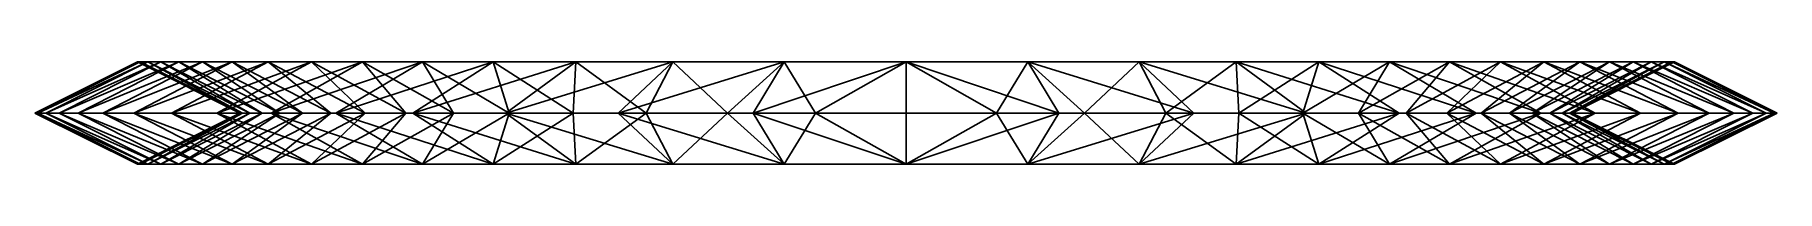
# Model space of a CAD drawing. Header units: inches. Extents: x -170 to 170, y -10 to 10.
import ezdxf

# ---------------------------------------------------------------- set-up
doc = ezdxf.new("R2010")
doc.units = ezdxf.units.IN
doc.header["$LTSCALE"] = 0.03937
doc.header["$MEASUREMENT"] = 0
doc.layers.add('Default', color=7, linetype='Continuous')

msp = doc.modelspace()

# ---------------------------------------------------------------- linework, layer by layer
at = {"layer": 'Default'}
for p, q in [((-170, 0), (-150, 10)), ((-149.46, 10, 25.21), (-170, 0)), ((-169.43, 0, 26.27), (-149.46, 10, 25.21)), ((-147.95, 10, 49.32), (-169.43, 0, 26.27)), ((-147.95, 10, 49.32), (-167.86, 0, 51.19)), ((-145.44, 10, 73.33), (-167.86, 0, 51.19)), ((-145.44, 10, 73.33), (-165.26, 0, 76.04)), ((-141.9, 10, 97.22), (-165.26, 0, 76.04)), ((-141.9, 10, 97.22), (-161.57, 0, 100.8)), ((-137.27, 10, 120.92), (-161.57, 0, 100.8)), ((-137.27, 10, 120.92), (-156.75, 0, 125.42)), ((-131.48, 10, 144.36), (-156.75, 0, 125.42)), ((-131.48, 10, 144.36), (-150.71, 0, 149.85)), ((-150.71, 0, 149.85), (-124.45, 10, 167.46)), ((-150, 10), (-130, 0)), ((-149.46, 10, 25.21), (-150, 10)), ((-147.95, 10, 49.32), (-149.46, 10, 25.21)), ((-149.46, 10, 25.21), (-129.49, 0, 24.16)), ((-130, 0), (-149.46, 10, 25.21)), ((-145.44, 10, 73.33), (-147.95, 10, 49.32)), ((-128.04, 0, 47.44), (-147.95, 10, 49.32)), ((-129.49, 0, 24.16), (-147.95, 10, 49.32)), ((-141.9, 10, 97.22), (-145.44, 10, 73.33)), ((-125.62, 0, 70.62), (-145.44, 10, 73.33)), ((-128.04, 0, 47.44), (-145.44, 10, 73.33)), ((-143.34, 0, 174.03), (-124.45, 10, 167.46)), ((-116.04, 10, 190.09), (-143.34, 0, 174.03)), ((-137.27, 10, 120.92), (-141.9, 10, 97.22)), ((-122.22, 0, 93.63), (-141.9, 10, 97.22)), ((-125.62, 0, 70.62), (-141.9, 10, 97.22)), ((-131.48, 10, 144.36), (-137.27, 10, 120.92)), ((-117.78, 0, 116.41), (-137.27, 10, 120.92)), ((-122.22, 0, 93.63), (-137.27, 10, 120.92)), ((-134.47, 0, 197.85), (-116.04, 10, 190.09)), ((-106.08, 10, 212.09), (-134.47, 0, 197.85)), ((-124.45, 10, 167.46), (-131.48, 10, 144.36)), ((-112.25, 0, 138.87), (-131.48, 10, 144.36)), ((-117.78, 0, 116.41), (-131.48, 10, 144.36)), ((-116.04, 10, 190.09), (-124.45, 10, 167.46)), ((-124.45, 10, 167.46), (-105.56, 0, 160.89)), ((-124.45, 10, 167.46), (-112.25, 0, 138.87)), ((-106.08, 10, 212.09), (-123.89, 0, 221.19)), ((-94.36, 10, 233.19), (-123.89, 0, 221.19)), ((-106.08, 10, 212.09), (-116.04, 10, 190.09)), ((-116.04, 10, 190.09), (-97.6, 0, 182.33)), ((-105.56, 0, 160.89), (-116.04, 10, 190.09)), ((-111.28, 0, 243.85), (-94.36, 10, 233.19)), ((-111.28, 0, 243.85), (-80.59, 10, 253.02)), ((-94.36, 10, 233.19), (-106.08, 10, 212.09)), ((-88.27, 0, 202.98), (-106.08, 10, 212.09)), ((-97.6, 0, 182.33), (-106.08, 10, 212.09)), ((-96.23, 0, 265.48), (-80.59, 10, 253.02)), ((-64.42, 10, 270.92), (-96.23, 0, 265.48)), ((-80.59, 10, 253.02), (-94.36, 10, 233.19)), ((-94.36, 10, 233.19), (-77.43, 0, 222.54)), ((-88.27, 0, 202.98), (-94.36, 10, 233.19)), ((-64.42, 10, 270.92), (-80.59, 10, 253.02)), ((-80.59, 10, 253.02), (-64.95, 0, 240.55)), ((-80.59, 10, 253.02), (-77.43, 0, 222.54)), ((-64.42, 10, 270.92), (-78.11, 0, 285.5)), ((-45.5, 10, 285.87), (-78.11, 0, 285.5)), ((-64.95, 0, 240.55), (-64.42, 10, 270.92)), ((-45.5, 10, 285.87), (-64.42, 10, 270.92)), ((-50.72, 0, 256.35), (-64.42, 10, 270.92)), ((-56.17, 0, 302.78), (-45.5, 10, 285.87)), ((-56.17, 0, 302.78), (-23.75, 10, 296.21)), ((-50.72, 0, 256.35), (-45.5, 10, 285.87)), ((-45.5, 10, 285.87), (-23.75, 10, 296.21)), ((-45.5, 10, 285.87), (-34.82, 0, 268.95)), ((-23.75, 10, 296.21), (-34.82, 0, 268.95)), ((-23.75, 10, 296.21), (-29.83, 0, 315.27)), ((-29.83, 0, 315.27), (0, 10, 300)), ((-23.75, 10, 296.21), (0, 10, 300)), ((-17.67, 0, 277.16), (-23.75, 10, 296.21)), ((0, 10, 300), (-17.67, 0, 277.16)), ((0, 0, 280), (0, 10, 300)), ((0, 0, 320), (0, 10, 300)), ((23.75, 10, 296.21), (0, 10, 300)), ((0, 10, 300), (29.83, 0, 315.27)), ((17.67, 0, 277.16), (0, 10, 300)), ((23.75, 10, 296.21), (17.67, 0, 277.16)), ((45.5, 10, 285.87), (23.75, 10, 296.21)), ((29.83, 0, 315.27), (23.75, 10, 296.21)), ((23.75, 10, 296.21), (56.17, 0, 302.78)), ((34.82, 0, 268.95), (23.75, 10, 296.21)), ((34.82, 0, 268.95), (45.5, 10, 285.87)), ((64.42, 10, 270.92), (45.5, 10, 285.87)), ((45.5, 10, 285.87), (56.17, 0, 302.78)), ((45.5, 10, 285.87), (50.72, 0, 256.35)), ((78.11, 0, 285.5), (45.5, 10, 285.87)), ((64.42, 10, 270.92), (50.72, 0, 256.35)), ((80.59, 10, 253.02), (64.42, 10, 270.92)), ((78.11, 0, 285.5), (64.42, 10, 270.92)), ((64.42, 10, 270.92), (64.95, 0, 240.55)), ((96.23, 0, 265.48), (64.42, 10, 270.92)), ((64.95, 0, 240.55), (80.59, 10, 253.02)), ((77.43, 0, 222.54), (94.36, 10, 233.19)), ((77.43, 0, 222.54), (80.59, 10, 253.02)), ((94.36, 10, 233.19), (80.59, 10, 253.02)), ((80.59, 10, 253.02), (96.23, 0, 265.48)), ((80.59, 10, 253.02), (111.28, 0, 243.85)), ((106.08, 10, 212.09), (88.27, 0, 202.98)), ((94.36, 10, 233.19), (88.27, 0, 202.98)), ((106.08, 10, 212.09), (94.36, 10, 233.19)), ((94.36, 10, 233.19), (111.28, 0, 243.85)), ((123.89, 0, 221.19), (94.36, 10, 233.19)), ((97.6, 0, 182.33), (116.04, 10, 190.09)), ((106.08, 10, 212.09), (97.6, 0, 182.33)), ((105.56, 0, 160.89), (124.45, 10, 167.46)), ((116.04, 10, 190.09), (105.56, 0, 160.89)), ((116.04, 10, 190.09), (106.08, 10, 212.09)), ((123.89, 0, 221.19), (106.08, 10, 212.09)), ((134.47, 0, 197.85), (106.08, 10, 212.09)), ((131.48, 10, 144.36), (112.25, 0, 138.87)), ((112.25, 0, 138.87), (124.45, 10, 167.46)), ((116.04, 10, 190.09), (124.45, 10, 167.46)), ((116.04, 10, 190.09), (134.47, 0, 197.85)), ((143.34, 0, 174.03), (116.04, 10, 190.09)), ((137.27, 10, 120.92), (117.78, 0, 116.41)), ((131.48, 10, 144.36), (117.78, 0, 116.41)), ((141.9, 10, 97.22), (122.22, 0, 93.63)), ((137.27, 10, 120.92), (122.22, 0, 93.63)), ((124.45, 10, 167.46), (131.48, 10, 144.36)), ((124.45, 10, 167.46), (143.34, 0, 174.03)), ((124.45, 10, 167.46), (150.71, 0, 149.85)), ((145.44, 10, 73.33), (125.62, 0, 70.62)), ((141.9, 10, 97.22), (125.62, 0, 70.62)), ((147.95, 10, 49.32), (128.04, 0, 47.44)), ((145.44, 10, 73.33), (128.04, 0, 47.44)), ((129.49, 0, 24.16), (149.46, 10, 25.21)), ((147.95, 10, 49.32), (129.49, 0, 24.16)), ((130, 0), (150, 10)), ((149.46, 10, 25.21), (130, 0)), ((137.27, 10, 120.92), (131.48, 10, 144.36)), ((150.71, 0, 149.85), (131.48, 10, 144.36)), ((156.75, 0, 125.42), (131.48, 10, 144.36)), ((141.9, 10, 97.22), (137.27, 10, 120.92)), ((156.75, 0, 125.42), (137.27, 10, 120.92)), ((161.57, 0, 100.8), (137.27, 10, 120.92)), ((145.44, 10, 73.33), (141.9, 10, 97.22)), ((161.57, 0, 100.8), (141.9, 10, 97.22)), ((165.26, 0, 76.04), (141.9, 10, 97.22)), ((147.95, 10, 49.32), (145.44, 10, 73.33)), ((165.26, 0, 76.04), (145.44, 10, 73.33)), ((167.86, 0, 51.19), (145.44, 10, 73.33)), ((149.46, 10, 25.21), (147.95, 10, 49.32)), ((167.86, 0, 51.19), (147.95, 10, 49.32)), ((169.43, 0, 26.27), (147.95, 10, 49.32)), ((149.46, 10, 25.21), (150, 10)), ((149.46, 10, 25.21), (169.43, 0, 26.27)), ((170, 0), (149.46, 10, 25.21)), ((150, 10), (170, 0)), ((-169.43, 0, 26.27), (-170, 0)), ((-170, 0), (-149.46, -10, 25.21)), ((-149.46, -10, 25.21), (-169.43, 0, 26.27)), ((-167.86, 0, 51.19), (-169.43, 0, 26.27)), ((-169.43, 0, 26.27), (-147.95, -10, 49.32)), ((-167.86, 0, 51.19), (-147.95, -10, 49.32)), ((-165.26, 0, 76.04), (-167.86, 0, 51.19)), ((-167.86, 0, 51.19), (-145.44, -10, 73.33)), ((-165.26, 0, 76.04), (-145.44, -10, 73.33)), ((-161.57, 0, 100.8), (-165.26, 0, 76.04)), ((-165.26, 0, 76.04), (-141.9, -10, 97.22)), ((-161.57, 0, 100.8), (-141.9, -10, 97.22)), ((-156.75, 0, 125.42), (-161.57, 0, 100.8)), ((-161.57, 0, 100.8), (-137.27, -10, 120.92)), ((-156.75, 0, 125.42), (-137.27, -10, 120.92)), ((-150.71, 0, 149.85), (-156.75, 0, 125.42)), ((-156.75, 0, 125.42), (-131.48, -10, 144.36)), ((-150.71, 0, 149.85), (-131.48, -10, 144.36)), ((-143.34, 0, 174.03), (-150.71, 0, 149.85)), ((-130, 0), (-150, -10)), ((-129.49, 0, 24.16), (-149.46, -10, 25.21)), ((-147.95, -10, 49.32), (-128.04, 0, 47.44)), ((-147.95, -10, 49.32), (-129.49, 0, 24.16)), ((-124.45, -10, 167.46), (-143.34, 0, 174.03)), ((-134.47, 0, 197.85), (-143.34, 0, 174.03)), ((-143.34, 0, 174.03), (-116.04, -10, 190.09)), ((-141.9, -10, 97.22), (-122.22, 0, 93.63)), ((-137.27, -10, 120.92), (-117.78, 0, 116.41)), ((-137.27, -10, 120.92), (-122.22, 0, 93.63)), ((-116.04, -10, 190.09), (-134.47, 0, 197.85)), ((-123.89, 0, 221.19), (-134.47, 0, 197.85)), ((-134.47, 0, 197.85), (-106.08, -10, 212.09)), ((-129.49, 0, 24.16), (-130, 0)), ((-128.04, 0, 47.44), (-129.49, 0, 24.16)), ((-125.62, 0, 70.62), (-128.04, 0, 47.44)), ((-122.22, 0, 93.63), (-125.62, 0, 70.62)), ((-105.56, 0, 160.89), (-124.45, -10, 167.46)), ((-112.25, 0, 138.87), (-124.45, -10, 167.46)), ((-123.89, 0, 221.19), (-106.08, -10, 212.09)), ((-111.28, 0, 243.85), (-123.89, 0, 221.19)), ((-123.89, 0, 221.19), (-94.36, -10, 233.19)), ((-117.78, 0, 116.41), (-122.22, 0, 93.63)), ((-112.25, 0, 138.87), (-117.78, 0, 116.41)), ((-97.6, 0, 182.33), (-116.04, -10, 190.09)), ((-105.56, 0, 160.89), (-112.25, 0, 138.87)), ((-96.23, 0, 265.48), (-111.28, 0, 243.85)), ((-97.6, 0, 182.33), (-105.56, 0, 160.89)), ((-88.27, 0, 202.98), (-97.6, 0, 182.33)), ((-78.11, 0, 285.5), (-96.23, 0, 265.48)), ((-96.23, 0, 265.48), (-64.42, -10, 270.92)), ((-77.43, 0, 222.54), (-94.36, -10, 233.19)), ((-94.36, -10, 233.19), (-88.27, 0, 202.98)), ((-77.43, 0, 222.54), (-88.27, 0, 202.98)), ((-64.95, 0, 240.55), (-80.59, -10, 253.02)), ((-77.43, 0, 222.54), (-80.59, -10, 253.02)), ((-78.11, 0, 285.5), (-64.42, -10, 270.92)), ((-56.17, 0, 302.78), (-78.11, 0, 285.5)), ((-78.11, 0, 285.5), (-45.5, -10, 285.87)), ((-64.95, 0, 240.55), (-77.43, 0, 222.54)), ((-50.72, 0, 256.35), (-64.95, 0, 240.55)), ((-64.42, -10, 270.92), (-64.95, 0, 240.55)), ((-64.42, -10, 270.92), (-50.72, 0, 256.35)), ((-45.5, -10, 285.87), (-56.17, 0, 302.78)), ((-29.83, 0, 315.27), (-56.17, 0, 302.78)), ((-34.82, 0, 268.95), (-50.72, 0, 256.35)), ((-34.82, 0, 268.95), (-45.5, -10, 285.87)), ((-34.82, 0, 268.95), (-17.67, 0, 277.16)), ((-34.82, 0, 268.95), (-23.75, -10, 296.21)), ((-29.83, 0, 315.27), (0, 0, 320)), ((-29.83, 0, 315.27), (-23.75, -10, 296.21)), ((0, -10, 300), (-29.83, 0, 315.27)), ((-23.75, -10, 296.21), (-17.67, 0, 277.16)), ((-17.67, 0, 277.16), (0, 0, 280)), ((-17.67, 0, 277.16), (0, -10, 300)), ((0, 0, 320), (0, -10, 300)), ((17.67, 0, 277.16), (0, 0, 280)), ((29.83, 0, 315.27), (0, 0, 320)), ((29.83, 0, 315.27), (0, -10, 300)), ((17.67, 0, 277.16), (23.75, -10, 296.21)), ((34.82, 0, 268.95), (17.67, 0, 277.16)), ((23.75, -10, 296.21), (29.83, 0, 315.27)), ((56.17, 0, 302.78), (23.75, -10, 296.21)), ((29.83, 0, 315.27), (56.17, 0, 302.78)), ((34.82, 0, 268.95), (50.72, 0, 256.35)), ((56.17, 0, 302.78), (45.5, -10, 285.87)), ((45.5, -10, 285.87), (78.11, 0, 285.5)), ((50.72, 0, 256.35), (45.5, -10, 285.87)), ((50.72, 0, 256.35), (64.42, -10, 270.92)), ((50.72, 0, 256.35), (64.95, 0, 240.55)), ((56.17, 0, 302.78), (78.11, 0, 285.5)), ((64.42, -10, 270.92), (78.11, 0, 285.5)), ((64.95, 0, 240.55), (64.42, -10, 270.92)), ((80.59, -10, 253.02), (64.95, 0, 240.55)), ((64.95, 0, 240.55), (77.43, 0, 222.54)), ((94.36, -10, 233.19), (77.43, 0, 222.54)), ((77.43, 0, 222.54), (88.27, 0, 202.98)), ((80.59, -10, 253.02), (77.43, 0, 222.54)), ((78.11, 0, 285.5), (96.23, 0, 265.48)), ((96.23, 0, 265.48), (80.59, -10, 253.02)), ((111.28, 0, 243.85), (80.59, -10, 253.02)), ((88.27, 0, 202.98), (106.08, -10, 212.09)), ((88.27, 0, 202.98), (97.6, 0, 182.33)), ((88.27, 0, 202.98), (94.36, -10, 233.19)), ((111.28, 0, 243.85), (94.36, -10, 233.19)), ((94.36, -10, 233.19), (123.89, 0, 221.19)), ((96.23, 0, 265.48), (111.28, 0, 243.85)), ((116.04, -10, 190.09), (97.6, 0, 182.33)), ((97.6, 0, 182.33), (105.56, 0, 160.89)), ((97.6, 0, 182.33), (106.08, -10, 212.09)), ((124.45, -10, 167.46), (105.56, 0, 160.89)), ((105.56, 0, 160.89), (112.25, 0, 138.87)), ((105.56, 0, 160.89), (116.04, -10, 190.09)), ((106.08, -10, 212.09), (123.89, 0, 221.19)), ((106.08, -10, 212.09), (134.47, 0, 197.85)), ((111.28, 0, 243.85), (123.89, 0, 221.19)), ((112.25, 0, 138.87), (131.48, -10, 144.36)), ((112.25, 0, 138.87), (117.78, 0, 116.41)), ((124.45, -10, 167.46), (112.25, 0, 138.87)), ((134.47, 0, 197.85), (116.04, -10, 190.09)), ((117.78, 0, 116.41), (137.27, -10, 120.92)), ((117.78, 0, 116.41), (122.22, 0, 93.63)), ((117.78, 0, 116.41), (131.48, -10, 144.36)), ((122.22, 0, 93.63), (141.9, -10, 97.22)), ((122.22, 0, 93.63), (125.62, 0, 70.62)), ((122.22, 0, 93.63), (137.27, -10, 120.92)), ((123.89, 0, 221.19), (134.47, 0, 197.85)), ((143.34, 0, 174.03), (124.45, -10, 167.46)), ((150.71, 0, 149.85), (124.45, -10, 167.46)), ((125.62, 0, 70.62), (145.44, -10, 73.33)), ((125.62, 0, 70.62), (128.04, 0, 47.44)), ((125.62, 0, 70.62), (141.9, -10, 97.22)), ((128.04, 0, 47.44), (147.95, -10, 49.32)), ((128.04, 0, 47.44), (129.49, 0, 24.16)), ((128.04, 0, 47.44), (145.44, -10, 73.33)), ((149.46, -10, 25.21), (129.49, 0, 24.16)), ((129.49, 0, 24.16), (130, 0)), ((129.49, 0, 24.16), (147.95, -10, 49.32)), ((130, 0), (149.46, -10, 25.21)), ((131.48, -10, 144.36), (150.71, 0, 149.85)), ((134.47, 0, 197.85), (143.34, 0, 174.03)), ((141.9, -10, 97.22), (161.57, 0, 100.8)), ((141.9, -10, 97.22), (165.26, 0, 76.04)), ((143.34, 0, 174.03), (150.71, 0, 149.85)), ((145.44, -10, 73.33), (165.26, 0, 76.04)), ((145.44, -10, 73.33), (167.86, 0, 51.19)), ((147.95, -10, 49.32), (169.43, 0, 26.27)), ((169.43, 0, 26.27), (149.46, -10, 25.21)), ((149.46, -10, 25.21), (170, 0)), ((170, 0), (150, -10)), ((150.71, 0, 149.85), (156.75, 0, 125.42)), ((156.75, 0, 125.42), (161.57, 0, 100.8)), ((161.57, 0, 100.8), (165.26, 0, 76.04)), ((165.26, 0, 76.04), (167.86, 0, 51.19)), ((167.86, 0, 51.19), (169.43, 0, 26.27)), ((169.43, 0, 26.27), (170, 0)), ((-150, -10), (-170, 0)), ((-124.45, -10, 167.46), (-150.71, 0, 149.85)), ((-149.46, -10, 25.21), (-130, 0)), ((-145.44, -10, 73.33), (-125.62, 0, 70.62)), ((-145.44, -10, 73.33), (-128.04, 0, 47.44)), ((-141.9, -10, 97.22), (-125.62, 0, 70.62)), ((-131.48, -10, 144.36), (-112.25, 0, 138.87)), ((-131.48, -10, 144.36), (-117.78, 0, 116.41)), ((-116.04, -10, 190.09), (-105.56, 0, 160.89)), ((-94.36, -10, 233.19), (-111.28, 0, 243.85)), ((-80.59, -10, 253.02), (-111.28, 0, 243.85)), ((-106.08, -10, 212.09), (-88.27, 0, 202.98)), ((-106.08, -10, 212.09), (-97.6, 0, 182.33)), ((-80.59, -10, 253.02), (-96.23, 0, 265.48)), ((-23.75, -10, 296.21), (-56.17, 0, 302.78)), ((-45.5, -10, 285.87), (-50.72, 0, 256.35)), ((0, -10, 300), (0, 0, 280)), ((0, -10, 300), (17.67, 0, 277.16)), ((23.75, -10, 296.21), (34.82, 0, 268.95)), ((45.5, -10, 285.87), (34.82, 0, 268.95)), ((64.42, -10, 270.92), (96.23, 0, 265.48)), ((116.04, -10, 190.09), (143.34, 0, 174.03)), ((150, -10), (130, 0)), ((131.48, -10, 144.36), (156.75, 0, 125.42)), ((137.27, -10, 120.92), (156.75, 0, 125.42)), ((137.27, -10, 120.92), (161.57, 0, 100.8)), ((147.95, -10, 49.32), (167.86, 0, 51.19)), ((-149.46, -10, 25.21), (-150, -10)), ((-149.46, -10, 25.21), (-147.95, -10, 49.32)), ((-147.95, -10, 49.32), (-145.44, -10, 73.33)), ((-145.44, -10, 73.33), (-141.9, -10, 97.22)), ((-141.9, -10, 97.22), (-137.27, -10, 120.92)), ((-137.27, -10, 120.92), (-131.48, -10, 144.36)), ((-124.45, -10, 167.46), (-131.48, -10, 144.36)), ((-116.04, -10, 190.09), (-124.45, -10, 167.46)), ((-116.04, -10, 190.09), (-106.08, -10, 212.09)), ((-106.08, -10, 212.09), (-94.36, -10, 233.19)), ((-94.36, -10, 233.19), (-80.59, -10, 253.02)), ((-80.59, -10, 253.02), (-64.42, -10, 270.92)), ((-64.42, -10, 270.92), (-45.5, -10, 285.87)), ((-45.5, -10, 285.87), (-23.75, -10, 296.21)), ((-23.75, -10, 296.21), (0, -10, 300)), ((23.75, -10, 296.21), (0, -10, 300)), ((45.5, -10, 285.87), (23.75, -10, 296.21)), ((45.5, -10, 285.87), (64.42, -10, 270.92)), ((64.42, -10, 270.92), (80.59, -10, 253.02)), ((80.59, -10, 253.02), (94.36, -10, 233.19)), ((94.36, -10, 233.19), (106.08, -10, 212.09)), ((106.08, -10, 212.09), (116.04, -10, 190.09)), ((116.04, -10, 190.09), (124.45, -10, 167.46)), ((124.45, -10, 167.46), (131.48, -10, 144.36)), ((131.48, -10, 144.36), (137.27, -10, 120.92)), ((137.27, -10, 120.92), (141.9, -10, 97.22)), ((141.9, -10, 97.22), (145.44, -10, 73.33)), ((145.44, -10, 73.33), (147.95, -10, 49.32)), ((147.95, -10, 49.32), (149.46, -10, 25.21)), ((149.46, -10, 25.21), (150, -10))]:
    msp.add_line(p, q, dxfattribs=at)

doc.saveas('drawing.dxf')
